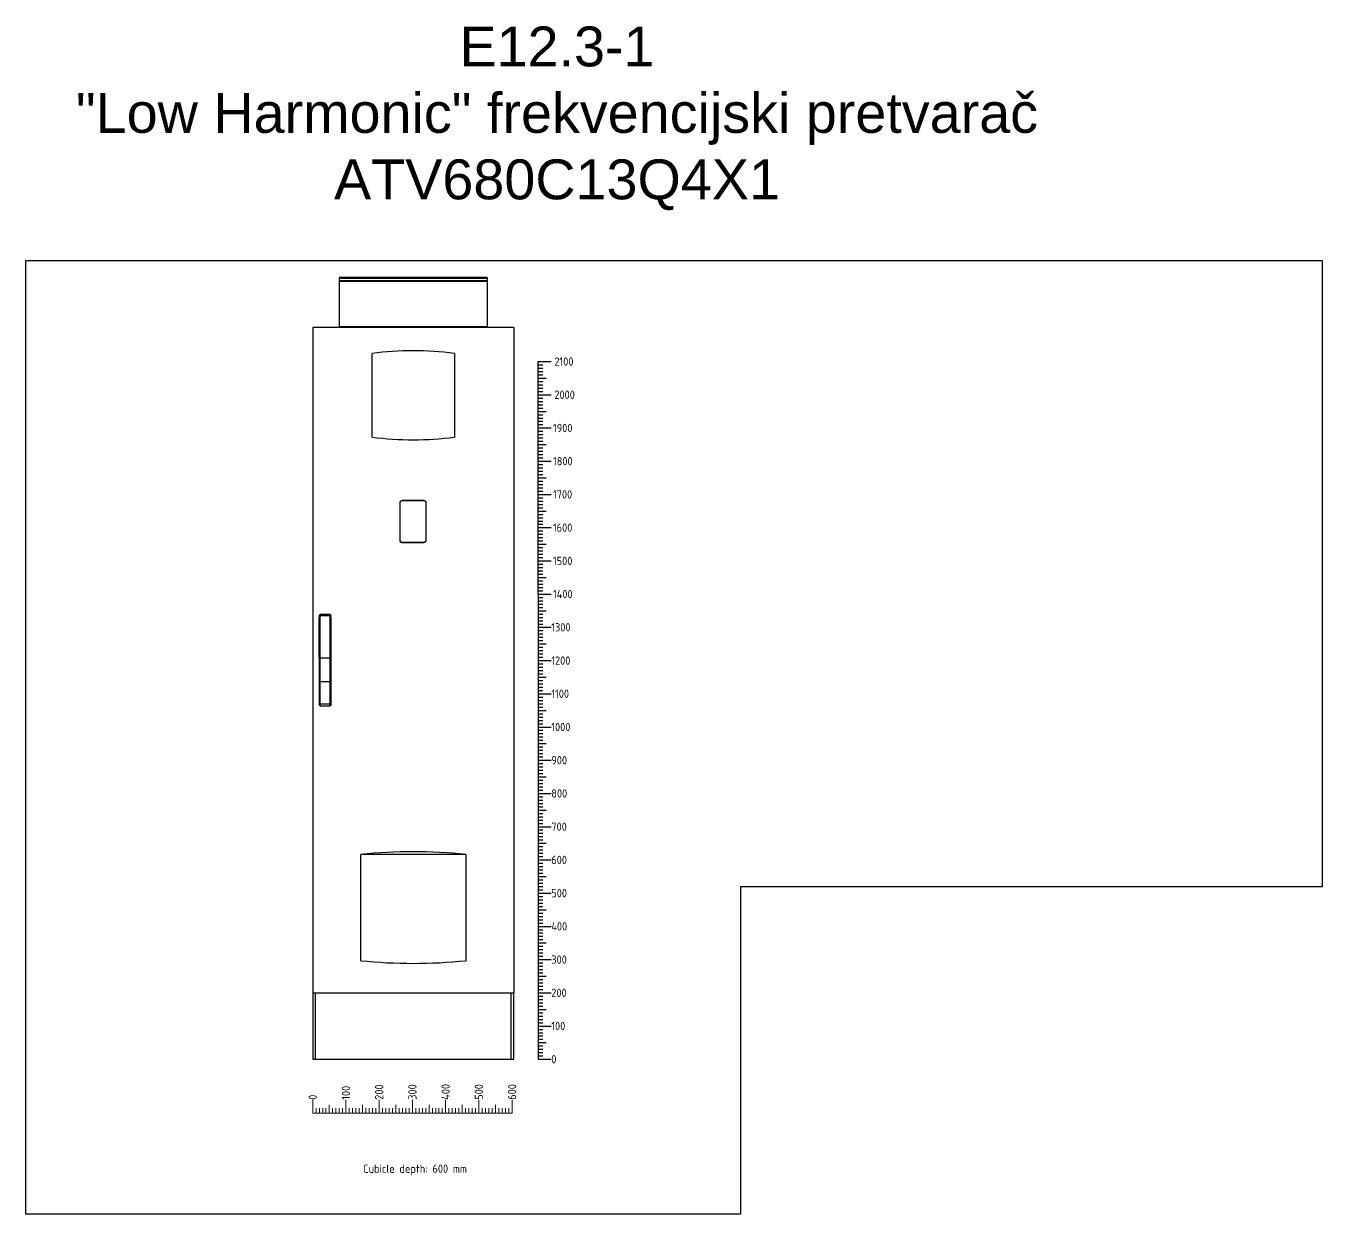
# Model space of a CAD drawing. Header units: millimetres. Extents: x 41350 to 54029, y 25852 to 34717.
# Drawn here: x 41350 to 45250, y 25852 to 29428 of the extents above; entities that cross this region are included whole.
import ezdxf
from ezdxf.enums import TextEntityAlignment as Align

# ---------------------------------------------------------------- set-up
doc = ezdxf.new("R2010")
doc.units = ezdxf.units.MM
doc.layers.add('! NO PLOT !', color=7, linetype='Continuous', true_color=0xff75dd, plot=False)
doc.layers.add('000-PI-Oprema', color=30, linetype='Continuous', lineweight=5)
doc.layers.add('000-PI-ORMAR', color=2, linetype='Continuous')
doc.layers.add('AUT_TEXT', color=7, linetype='Continuous')
doc.styles.add('PI0', font='isocpeur.ttf', dxfattribs={"width": 0.9})
doc.styles.get("Standard").update_dxf_attribs({"font": 'arial.ttf'})

# ---------------------------------------------------------------- blocks, each defined once
blk = doc.blocks.new('ATV680C13Q4X1')
at = {"layer": '000-PI-ORMAR'}
for p, q in [((-222.5, 1185), (-222.5, 1035)), ((222.5, 1185), (-222.5, 1185)), ((222.5, 1183.5), (-222.5, 1183.5)), ((222.5, 1182), (-222.5, 1182)), ((222.5, 1175), (-222.5, 1175)), ((222.5, 1173.7), (-222.5, 1173.7)), ((222.5, 1185), (222.5, 1035)), ((-302.5, 1035), (-302.5, -967.5)), ((302.5, 1035), (-302.5, 1035)), ((222.5, 1036.5), (-222.5, 1036.5)), ((302.5, 1035), (302.5, -967.5)), ((-123.9, 705.1), (-123.9, 956.9)), ((123.9, 956.9), (123.9, 705.1)), ((-40.7, 507), (-40.1, 507.3)), ((-40.7, 507), (-40.7, 394.8)), ((-40.1, 507.3), (-40.1, 394.9)), ((-33.7, 514), (-34.1, 513.3)), ((32.4, 513.3), (-34.1, 513.3)), ((32.1, 514), (-33.7, 514)), ((32.1, 514), (32.4, 513.3)), ((38.4, 394.9), (38.4, 507.3)), ((39.1, 507), (38.4, 507.3)), ((39.1, 395.1), (39.1, 507)), ((-40.7, 394.8), (-40.1, 394.9)), ((39.1, 395.1), (38.4, 394.9)), ((-34.2, 388.2), (-34.1, 388.9)), ((-34.2, 388.2), (32.2, 388.2)), ((-34.1, 388.9), (32.4, 388.9)), ((32.2, 388.2), (32.4, 388.9)), ((-282.4, 168.5), (-247.6, 168.5)), ((-280.2, -103.7), (-280.2, 171.3)), ((-249.8, -103.7), (-249.8, 171.3)), ((-283.5, 40.8), (-283.5, -31.9)), ((-283.5, 40.8), (-246.5, 40.8)), ((-246.5, -31.9), (-246.5, 40.8)), ((-246.5, -31.9), (-283.5, -31.9)), ((-283.3, -98.2), (-246.7, -98.2)), ((157.9, -551.1), (-157.9, -551.1)), ((-157.9, -870.9), (-157.9, -551.1)), ((157.9, -551.1), (157.9, -870.9)), ((-302.5, -967.5), (302.5, -967.5)), ((-302.5, -967.5), (-302.5, -1167.5)), ((-293.9, -1167.5), (-293.9, -967.5)), ((293.9, -967.5), (293.9, -1167.5)), ((302.5, -1167.5), (302.5, -967.5)), ((-302.5, -1167.5), (302.5, -1167.5))]:
    blk.add_line(p, q, dxfattribs=at)
for centre, radius, start, end in [((0, 0), 964.9, 82.6245, 97.3755), ((0, 1662), 964.9, 262.6245, 277.3755), ((-33.7, 507), 6.98, 90.0065, 179.9936), ((-34.1, 507.3), 6, 90.004, 179.996), ((32.1, 507), 7.01, 0.0065, 89.9936), ((32.4, 507.3), 6, 0.0065, 89.9936), ((-34.2, 394.8), 6.57, 179.9724, 269.9913), ((-34.1, 394.9), 6, 180.004, 269.996), ((32.2, 395.1), 6.82, 270.0058, 359.9949), ((32.4, 394.9), 6, 270.0058, 359.9949), ((-265, -475.3), 646.8, 88.6566, 91.3434), ((-265, 486.7), 590.6, 268.5286, 271.4714), ((0, -2107.3), 1564.1, 84.2075, 95.7925), ((0, 685.3), 1564.1, 264.2075, 275.7925)]:
    blk.add_arc(centre, radius, start, end, dxfattribs=at)
for points, knots in [([(-283.5, 40.8), (-283.5, 55.2), (-283.4, 83.9), (-283.2, 126.5), (-282.7, 154.6), (-282.4, 168.5)], [0, 0, 0, 0, 0.34016, 0.673282, 1, 1, 1, 1]), ([(-282.4, 168.5), (-282.2, 168.8), (-281.8, 169.5), (-281, 170.4), (-280.5, 171), (-280.2, 171.3)], [0, 0, 0, 0, 0.312405, 0.644974, 1, 1, 1, 1]), ([(-249.8, 171.3), (-249.5, 171), (-249, 170.4), (-248.2, 169.5), (-247.8, 168.8), (-247.6, 168.5)], [0, 0, 0, 0, 0.355024, 0.687592, 1, 1, 1, 1]), ([(-246.5, 40.8), (-246.5, 55), (-246.6, 83.4), (-246.8, 125.9), (-247.3, 154.3), (-247.6, 168.5)], [0, 0, 0, 0, 0.333606, 0.666743, 1, 1, 1, 1]), ([(-283.5, -31.9), (-283.5, -39.3), (-283.4, -54), (-283.5, -76.1), (-283.3, -90.9), (-283.3, -98.2)], [0, 0, 0, 0, 0.334272, 0.667605, 1, 1, 1, 1]), ([(-246.7, -98.2), (-246.7, -90.9), (-246.5, -76.1), (-246.6, -54), (-246.5, -39.3), (-246.5, -31.9)], [0, 0, 0, 0, 0.332395, 0.665728, 1, 1, 1, 1]), ([(-280.2, -103.7), (-280.7, -103.1), (-281.6, -102), (-282.7, -100.1), (-283.1, -98.9), (-283.3, -98.2)], [0, 0, 0, 0, 0.364603, 0.69496, 1, 1, 1, 1]), ([(-246.7, -98.2), (-246.9, -98.9), (-247.3, -100.1), (-248.4, -102), (-249.3, -103.1), (-249.8, -103.7)], [0, 0, 0, 0, 0.30504, 0.635397, 1, 1, 1, 1])]:
    blk.add_open_spline(points, degree=3, knots=knots, dxfattribs=at)
blk = doc.blocks.new('SKALA_2100')
for p, q in [((6091.9, 12435.4), (6091.9, 13135.4)), ((6091.9, 13135.4), (6131.9, 13135.4)), ((6091.9, 13125.4), (6106.9, 13125.4)), ((6091.9, 13115.4), (6106.9, 13115.4)), ((6091.9, 13105.4), (6106.9, 13105.4)), ((6091.9, 13095.4), (6106.9, 13095.4)), ((6091.9, 13085.4), (6116.9, 13085.4)), ((6091.9, 13075.4), (6106.9, 13075.4)), ((6091.9, 13065.4), (6106.9, 13065.4)), ((6091.9, 13055.4), (6106.9, 13055.4)), ((6091.9, 13045.4), (6106.9, 13045.4)), ((6091.9, 13035.4), (6131.9, 13035.4)), ((6091.9, 13035.4), (6131.9, 13035.4)), ((6091.9, 13025.4), (6106.9, 13025.4)), ((6091.9, 13015.4), (6106.9, 13015.4)), ((6091.9, 13005.4), (6106.9, 13005.4)), ((6091.9, 12995.4), (6106.9, 12995.4)), ((6091.9, 12985.4), (6116.9, 12985.4)), ((6091.9, 12975.4), (6106.9, 12975.4)), ((6091.9, 12965.4), (6106.9, 12965.4)), ((6091.9, 12955.4), (6106.9, 12955.4)), ((6091.9, 12945.4), (6106.9, 12945.4)), ((6091.9, 12935.4), (6131.9, 12935.4)), ((6091.9, 12925.4), (6106.9, 12925.4)), ((6091.9, 12915.4), (6106.9, 12915.4)), ((6091.9, 12905.4), (6106.9, 12905.4)), ((6091.9, 12895.4), (6106.9, 12895.4)), ((6091.9, 12885.4), (6116.9, 12885.4)), ((6091.9, 12875.4), (6106.9, 12875.4)), ((6091.9, 12865.4), (6106.9, 12865.4)), ((6091.9, 12855.4), (6106.9, 12855.4)), ((6091.9, 12845.4), (6106.9, 12845.4)), ((6091.9, 12835.4), (6131.9, 12835.4)), ((6091.9, 12825.4), (6106.9, 12825.4)), ((6091.9, 12815.4), (6106.9, 12815.4)), ((6091.9, 12805.4), (6106.9, 12805.4)), ((6091.9, 12795.4), (6106.9, 12795.4)), ((6091.9, 12785.4), (6116.9, 12785.4)), ((6091.9, 12775.4), (6106.9, 12775.4)), ((6091.9, 12765.4), (6106.9, 12765.4)), ((6091.9, 12755.4), (6106.9, 12755.4)), ((6091.9, 12745.4), (6106.9, 12745.4)), ((6091.9, 12735.4), (6131.9, 12735.4)), ((6091.9, 12725.4), (6106.9, 12725.4)), ((6091.9, 12715.4), (6106.9, 12715.4)), ((6091.9, 12705.4), (6106.9, 12705.4)), ((6091.9, 12695.4), (6106.9, 12695.4)), ((6091.9, 12685.4), (6116.9, 12685.4)), ((6091.9, 12675.4), (6106.9, 12675.4)), ((6091.9, 12665.4), (6106.9, 12665.4)), ((6091.9, 12655.4), (6106.9, 12655.4)), ((6091.9, 12645.4), (6106.9, 12645.4)), ((6091.9, 12635.4), (6131.9, 12635.4)), ((6091.9, 12625.4), (6106.9, 12625.4)), ((6091.9, 12615.4), (6106.9, 12615.4)), ((6091.9, 12605.4), (6106.9, 12605.4)), ((6091.9, 12595.4), (6106.9, 12595.4)), ((6091.9, 12585.4), (6116.9, 12585.4)), ((6091.9, 12575.4), (6106.9, 12575.4)), ((6091.9, 12565.4), (6106.9, 12565.4)), ((6091.9, 12555.4), (6106.9, 12555.4)), ((6091.9, 12545.4), (6106.9, 12545.4)), ((6091.9, 12535.4), (6131.9, 12535.4)), ((6091.9, 12525.4), (6106.9, 12525.4)), ((6091.9, 12515.4), (6106.9, 12515.4)), ((6091.9, 12505.4), (6106.9, 12505.4)), ((6091.9, 12495.4), (6106.9, 12495.4)), ((6091.9, 12485.4), (6116.9, 12485.4)), ((6091.9, 12475.4), (6106.9, 12475.4)), ((6091.9, 12465.4), (6106.9, 12465.4)), ((6091.9, 12455.4), (6106.9, 12455.4)), ((6091.9, 12445.4), (6106.9, 12445.4)), ((6091.9, 12435.4), (6131.9, 12435.4)), ((6091.9, 12435.4), (6091.9, 11575.4)), ((6091.9, 12435.4), (6131.9, 12435.4)), ((6091.9, 12425.4), (6106.9, 12425.4)), ((6091.9, 12415.4), (6106.9, 12415.4)), ((6091.9, 12405.4), (6106.9, 12405.4)), ((6091.9, 12395.4), (6106.9, 12395.4)), ((6091.9, 12385.4), (6116.9, 12385.4)), ((6091.9, 12375.4), (6106.9, 12375.4)), ((6091.9, 12365.4), (6106.9, 12365.4)), ((6091.9, 12355.4), (6106.9, 12355.4)), ((6091.9, 12345.4), (6106.9, 12345.4)), ((6091.9, 12335.4), (6131.9, 12335.4)), ((6091.9, 12325.4), (6106.9, 12325.4)), ((6091.9, 12315.4), (6106.9, 12315.4)), ((6091.9, 12305.4), (6106.9, 12305.4)), ((6091.9, 12295.4), (6106.9, 12295.4)), ((6091.9, 12285.4), (6116.9, 12285.4)), ((6091.9, 12275.4), (6106.9, 12275.4)), ((6091.9, 12265.4), (6106.9, 12265.4)), ((6091.9, 12255.4), (6106.9, 12255.4)), ((6091.9, 12245.4), (6106.9, 12245.4)), ((6091.9, 12235.4), (6131.9, 12235.4)), ((6091.9, 12235.4), (6131.9, 12235.4)), ((6091.9, 12235.4), (6131.9, 12235.4)), ((6091.9, 12225.4), (6106.9, 12225.4)), ((6091.9, 12215.4), (6106.9, 12215.4)), ((6091.9, 12205.4), (6106.9, 12205.4)), ((6091.9, 12195.4), (6106.9, 12195.4)), ((6091.9, 12185.4), (6116.9, 12185.4)), ((6091.9, 12175.4), (6106.9, 12175.4)), ((6091.9, 12165.4), (6106.9, 12165.4)), ((6091.9, 12155.4), (6106.9, 12155.4)), ((6091.9, 12145.4), (6106.9, 12145.4)), ((6091.9, 12135.4), (6131.9, 12135.4)), ((6091.9, 12125.4), (6106.9, 12125.4)), ((6091.9, 12115.4), (6106.9, 12115.4)), ((6091.9, 12105.4), (6106.9, 12105.4)), ((6091.9, 12095.4), (6106.9, 12095.4)), ((6091.9, 12085.4), (6116.9, 12085.4)), ((6091.9, 12075.4), (6106.9, 12075.4)), ((6091.9, 12065.4), (6106.9, 12065.4)), ((6091.9, 12055.4), (6106.9, 12055.4)), ((6091.9, 12045.4), (6106.9, 12045.4)), ((6091.9, 12035.4), (6131.9, 12035.4)), ((6091.9, 12035.4), (6131.9, 12035.4)), ((6091.9, 12035.4), (6131.9, 12035.4)), ((6091.9, 12035.4), (6131.9, 12035.4)), ((6091.9, 12025.4), (6106.9, 12025.4)), ((6091.9, 12015.4), (6106.9, 12015.4)), ((6091.9, 12005.4), (6106.9, 12005.4)), ((6091.9, 11995.4), (6106.9, 11995.4)), ((6091.9, 11985.4), (6116.9, 11985.4)), ((6091.9, 11975.4), (6106.9, 11975.4)), ((6091.9, 11965.4), (6106.9, 11965.4)), ((6091.9, 11955.4), (6106.9, 11955.4)), ((6091.9, 11945.4), (6106.9, 11945.4)), ((6091.9, 11935.4), (6131.9, 11935.4)), ((6091.9, 11925.4), (6106.9, 11925.4)), ((6091.9, 11915.4), (6106.9, 11915.4)), ((6091.9, 11905.4), (6106.9, 11905.4)), ((6091.9, 11895.4), (6106.9, 11895.4)), ((6091.9, 11885.4), (6116.9, 11885.4)), ((6091.9, 11875.4), (6106.9, 11875.4)), ((6091.9, 11865.4), (6106.9, 11865.4)), ((6091.9, 11855.4), (6106.9, 11855.4)), ((6091.9, 11845.4), (6106.9, 11845.4)), ((6091.9, 11835.4), (6131.9, 11835.4)), ((6091.9, 11835.4), (6131.9, 11835.4)), ((6091.9, 11835.4), (6131.9, 11835.4)), ((6091.9, 11835.4), (6131.9, 11835.4)), ((6091.9, 11835.4), (6131.9, 11835.4)), ((6091.9, 11825.4), (6106.9, 11825.4)), ((6091.9, 11815.4), (6106.9, 11815.4)), ((6091.9, 11805.4), (6106.9, 11805.4)), ((6091.9, 11795.4), (6106.9, 11795.4)), ((6091.9, 11785.4), (6116.9, 11785.4)), ((6091.9, 11775.4), (6106.9, 11775.4)), ((6091.9, 11765.4), (6106.9, 11765.4)), ((6091.9, 11755.4), (6106.9, 11755.4)), ((6091.9, 11745.4), (6106.9, 11745.4)), ((6091.9, 11735.4), (6131.9, 11735.4)), ((6091.9, 11725.4), (6106.9, 11725.4)), ((6091.9, 11715.4), (6106.9, 11715.4)), ((6091.9, 11705.4), (6106.9, 11705.4)), ((6091.9, 11695.4), (6106.9, 11695.4)), ((6091.9, 11685.4), (6116.9, 11685.4)), ((6091.9, 11675.4), (6106.9, 11675.4)), ((6091.9, 11665.4), (6106.9, 11665.4)), ((6091.9, 11655.4), (6106.9, 11655.4)), ((6091.9, 11645.4), (6106.9, 11645.4)), ((6091.9, 11635.4), (6131.9, 11635.4)), ((6091.9, 11635.4), (6131.9, 11635.4)), ((6091.9, 11635.4), (6131.9, 11635.4)), ((6091.9, 11635.4), (6131.9, 11635.4)), ((6091.9, 11635.4), (6131.9, 11635.4)), ((6091.9, 11635.4), (6131.9, 11635.4)), ((6091.9, 11625.4), (6106.9, 11625.4)), ((6091.9, 11615.4), (6106.9, 11615.4)), ((6091.9, 11605.4), (6106.9, 11605.4)), ((6091.9, 11595.4), (6106.9, 11595.4)), ((6091.9, 11585.4), (6116.9, 11585.4)), ((6091.9, 11575.4), (6091.9, 11035.4)), ((6091.9, 11575.4), (6106.9, 11575.4)), ((6091.9, 11565.4), (6106.9, 11565.4)), ((6091.9, 11555.4), (6106.9, 11555.4)), ((6091.9, 11545.4), (6106.9, 11545.4)), ((6091.9, 11535.4), (6131.9, 11535.4)), ((6091.9, 11525.4), (6106.9, 11525.4)), ((6091.9, 11515.4), (6106.9, 11515.4)), ((6091.9, 11505.4), (6106.9, 11505.4)), ((6091.9, 11495.4), (6106.9, 11495.4)), ((6091.9, 11485.4), (6116.9, 11485.4)), ((6091.9, 11475.4), (6106.9, 11475.4)), ((6091.9, 11465.4), (6106.9, 11465.4)), ((6091.9, 11455.4), (6106.9, 11455.4)), ((6091.9, 11445.4), (6106.9, 11445.4)), ((6091.9, 11435.4), (6131.9, 11435.4)), ((6091.9, 11435.4), (6131.9, 11435.4)), ((6091.9, 11435.4), (6131.9, 11435.4)), ((6091.9, 11435.4), (6131.9, 11435.4)), ((6091.9, 11435.4), (6131.9, 11435.4)), ((6091.9, 11435.4), (6131.9, 11435.4)), ((6091.9, 11435.4), (6131.9, 11435.4)), ((6091.9, 11425.4), (6106.9, 11425.4)), ((6091.9, 11415.4), (6106.9, 11415.4)), ((6091.9, 11405.4), (6106.9, 11405.4)), ((6091.9, 11395.4), (6106.9, 11395.4)), ((6091.9, 11385.4), (6116.9, 11385.4)), ((6091.9, 11375.4), (6106.9, 11375.4)), ((6091.9, 11365.4), (6106.9, 11365.4)), ((6091.9, 11355.4), (6106.9, 11355.4)), ((6091.9, 11345.4), (6106.9, 11345.4)), ((6091.9, 11335.4), (6131.9, 11335.4)), ((6091.9, 11325.4), (6106.9, 11325.4)), ((6091.9, 11315.4), (6106.9, 11315.4)), ((6091.9, 11305.4), (6106.9, 11305.4)), ((6091.9, 11295.4), (6106.9, 11295.4)), ((6091.9, 11285.4), (6116.9, 11285.4)), ((6091.9, 11275.4), (6106.9, 11275.4)), ((6091.9, 11265.4), (6106.9, 11265.4)), ((6091.9, 11255.4), (6106.9, 11255.4)), ((6091.9, 11245.4), (6106.9, 11245.4)), ((6091.9, 11235.4), (6131.9, 11235.4)), ((6091.9, 11235.4), (6131.9, 11235.4)), ((6091.9, 11235.4), (6131.9, 11235.4)), ((6091.9, 11235.4), (6131.9, 11235.4)), ((6091.9, 11235.4), (6131.9, 11235.4)), ((6091.9, 11235.4), (6131.9, 11235.4)), ((6091.9, 11235.4), (6131.9, 11235.4)), ((6091.9, 11235.4), (6131.9, 11235.4)), ((6091.9, 11225.4), (6106.9, 11225.4)), ((6091.9, 11215.4), (6106.9, 11215.4)), ((6091.9, 11205.4), (6106.9, 11205.4)), ((6091.9, 11195.4), (6106.9, 11195.4)), ((6091.9, 11185.4), (6116.9, 11185.4)), ((6091.9, 11175.4), (6106.9, 11175.4)), ((6091.9, 11165.4), (6106.9, 11165.4)), ((6091.9, 11155.4), (6106.9, 11155.4)), ((6091.9, 11145.4), (6106.9, 11145.4)), ((6091.9, 11135.4), (6131.9, 11135.4)), ((6091.9, 11125.4), (6106.9, 11125.4)), ((6091.9, 11115.4), (6106.9, 11115.4)), ((6091.9, 11105.4), (6106.9, 11105.4)), ((6091.9, 11095.4), (6106.9, 11095.4)), ((6091.9, 11085.4), (6116.9, 11085.4)), ((6091.9, 11075.4), (6106.9, 11075.4)), ((6091.9, 11065.4), (6106.9, 11065.4)), ((6091.9, 11055.4), (6106.9, 11055.4)), ((6091.9, 11045.4), (6106.9, 11045.4)), ((6091.9, 11035.4), (6131.9, 11035.4))]:
    blk.add_line(p, q)
at = {"style": 'PI0', "width": 0.9}
for s, p in [('2100', (6141.1, 13135.4)), ('2000', (6141.1, 13035.4)), ('1900', (6136.9, 12935.4)), ('1800', (6136.9, 12835.4)), ('1700', (6136.9, 12735.4)), ('1600', (6136.9, 12635.4)), ('1500', (6136.9, 12535.4)), ('1400', (6136.9, 12435.4)), ('1300', (6131.9, 12335.4)), ('1200', (6131.9, 12235.4)), ('1100', (6131.9, 12135.4)), ('1000', (6131.9, 12035.4)), ('900', (6131.9, 11935.4)), ('800', (6131.9, 11835.4)), ('700', (6131.9, 11735.4)), ('600', (6131.9, 11635.4)), ('500', (6131.9, 11535.4)), ('400', (6131.9, 11435.4)), ('300', (6131.9, 11335.4)), ('200', (6131.9, 11235.4)), ('100', (6131.9, 11135.4)), ('0', (6131.9, 11035.4))]:
    blk.add_text(s, height=25, dxfattribs=at).set_placement(p, align=Align.MIDDLE_LEFT)
blk = doc.blocks.new('A$C22301F42')
at = {"color": 7}
for p, q in [((0, 0), (0, 40)), ((100, 0), (100, 40)), ((200, 0), (200, 40)), ((200, 0), (200, 40)), ((200, 0), (200, 40)), ((200, 0), (200, 40)), ((200, 0), (200, 40)), ((200, 0), (200, 40)), ((200, 0), (200, 40)), ((200, 0), (200, 40)), ((300, 0), (300, 40)), ((400, 0), (400, 40)), ((400, 0), (400, 40)), ((400, 0), (400, 40)), ((400, 0), (400, 40)), ((400, 0), (400, 40)), ((400, 0), (400, 40)), ((400, 0), (400, 40)), ((500, 0), (500, 40)), ((600, 0), (600, 40)), ((600, 0), (600, 40)), ((600, 0), (600, 40)), ((600, 0), (600, 40)), ((600, 0), (600, 40)), ((600, 0), (600, 40)), ((0, 0), (600, 0)), ((10, 0), (10, 15)), ((20, 0), (20, 15)), ((30, 0), (30, 15)), ((40, 0), (40, 15)), ((50, 0), (50, 25)), ((60, 0), (60, 15)), ((70, 0), (70, 15)), ((80, 0), (80, 15)), ((90, 0), (90, 15)), ((110, 0), (110, 15)), ((120, 0), (120, 15)), ((130, 0), (130, 15)), ((140, 0), (140, 15)), ((150, 0), (150, 25)), ((160, 0), (160, 15)), ((170, 0), (170, 15)), ((180, 0), (180, 15)), ((190, 0), (190, 15)), ((210, 0), (210, 15)), ((220, 0), (220, 15)), ((230, 0), (230, 15)), ((240, 0), (240, 15)), ((250, 0), (250, 25)), ((260, 0), (260, 15)), ((270, 0), (270, 15)), ((280, 0), (280, 15)), ((290, 0), (290, 15)), ((310, 0), (310, 15)), ((320, 0), (320, 15)), ((330, 0), (330, 15)), ((340, 0), (340, 15)), ((350, 0), (350, 25)), ((360, 0), (360, 15)), ((370, 0), (370, 15)), ((380, 0), (380, 15)), ((390, 0), (390, 15)), ((410, 0), (410, 15)), ((420, 0), (420, 15)), ((430, 0), (430, 15)), ((440, 0), (440, 15)), ((450, 0), (450, 25)), ((460, 0), (460, 15)), ((470, 0), (470, 15)), ((480, 0), (480, 15)), ((490, 0), (490, 15)), ((510, 0), (510, 15)), ((520, 0), (520, 15)), ((530, 0), (530, 15)), ((540, 0), (540, 15)), ((550, 0), (550, 25)), ((560, 0), (560, 15)), ((570, 0), (570, 15)), ((580, 0), (580, 15)), ((590, 0), (590, 15))]:
    blk.add_line(p, q, dxfattribs=at)
at = {"color": 7, "style": 'PI0', "width": 0.9}
for s, p in [('100', (100, 40)), ('200', (200, 40)), ('300', (300, 40)), ('400', (400, 40)), ('500', (500, 40)), ('600', (600, 40)), ('0', (0, 40))]:
    blk.add_text(s, height=25, rotation=90, dxfattribs=at).set_placement(p, align=Align.MIDDLE_LEFT)

msp = doc.modelspace()

# ---------------------------------------------------------------- linework, layer by layer
at = {"layer": '! NO PLOT !', "ltscale": 0.25}
msp.add_lwpolyline([(43500.002, 25851.532), (41350.002, 25851.532), (41350.002, 28721.532), (45250.002, 28721.532), (45250.002, 26836.532), (43500.002, 26836.532), (43500.002, 25851.532)], dxfattribs=at)

# ---------------------------------------------------------------- block references
at = {"layer": '! NO PLOT !'}
msp.add_blockref('ATV680C13Q4X1', (42515.396, 27485.031), dxfattribs=at)
msp.add_blockref('SKALA_2100', (36798.908, 15282.147))
at = {"layer": '000-PI-Oprema', "ltscale": 0.25}
msp.add_blockref('A$C22301F42', (42212.896, 26155.532), dxfattribs=at)

# ---------------------------------------------------------------- texts
at = {"layer": '! NO PLOT !', "ltscale": 0.25, "insert": (42947.916, 29425.872), "char_height": 120, "attachment_point": 2}
msp.add_mtext_dynamic_manual_height_columns('E12.3-1\\P{\\fArial|b0|i0|c238|p34;"Low Harmonic" frekvencijski pretvarač}\\PATV680C13Q4X1', width=3196.56063, gutter_width=12.5, heights=[738.137], dxfattribs=at)
at = {"layer": 'AUT_TEXT', "style": 'PI0', "width": 0.9}
msp.add_text('Cubicle depth: 600 mm', height=25, dxfattribs=at).set_placement((42520.922, 25984.405), align=Align.MIDDLE)

doc.saveas('drawing.dxf')
